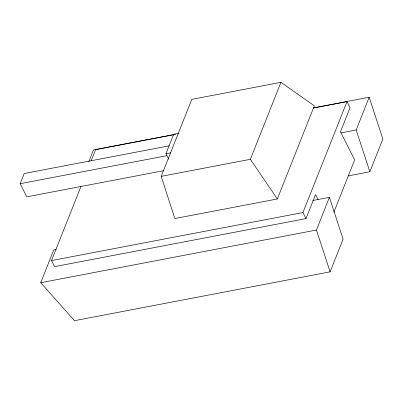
<?xml version="1.0" encoding="UTF-8"?>
<svg xmlns="http://www.w3.org/2000/svg" width="403" height="403" viewBox="0 0 403 403"><rect width="100%" height="100%" fill="white"/><g stroke="black" fill="none" stroke-linecap="round" stroke-linejoin="round"><path stroke-width="0.6" d="M163.749 170.676L26.759 196.84L20.15 183.697L24.19 173.522L169.205 145.826M312.738 200.513L329.427 197.324L343.104 239.13L330.112 271.849L74.51 320.672L40.723 282.71L53.715 249.991L56.188 249.517M88.821 161.598L93.461 149.911L175.678 134.209M318.058 199.52L315.559 194.553L306.003 218.612L54.591 266.635L51.544 260.565L80.978 186.448M91.179 160.767L95.582 149.679L174.031 134.693M168.711 159.25L165.935 153.729L173.658 134.285L179.023 133.262M161.215 176.343L191.788 99.36L280.946 82.328L314.34 105.808L277.35 198.956L174.816 218.542L161.215 176.343L250.374 159.311L280.946 82.328M306.003 218.612L302.95 212.542L346.993 101.657L313.635 108.024M330.112 271.849L316.436 230.042L329.427 197.324M348.247 175.899L369.858 171.769L356.181 129.968L369.173 97.249L313.534 107.878M333.87 212.24L354.645 159.926L340.49 131.776L350.041 107.722L346.993 101.657M369.858 171.769L382.85 139.055L369.173 97.249M165.935 153.729L170.706 152.818M20.15 183.697L167.013 155.649M340.726 132.919L356.181 129.968M51.544 260.565L302.95 212.542M40.723 282.71L316.436 230.042M250.374 159.311L277.35 198.956"/></g></svg>
